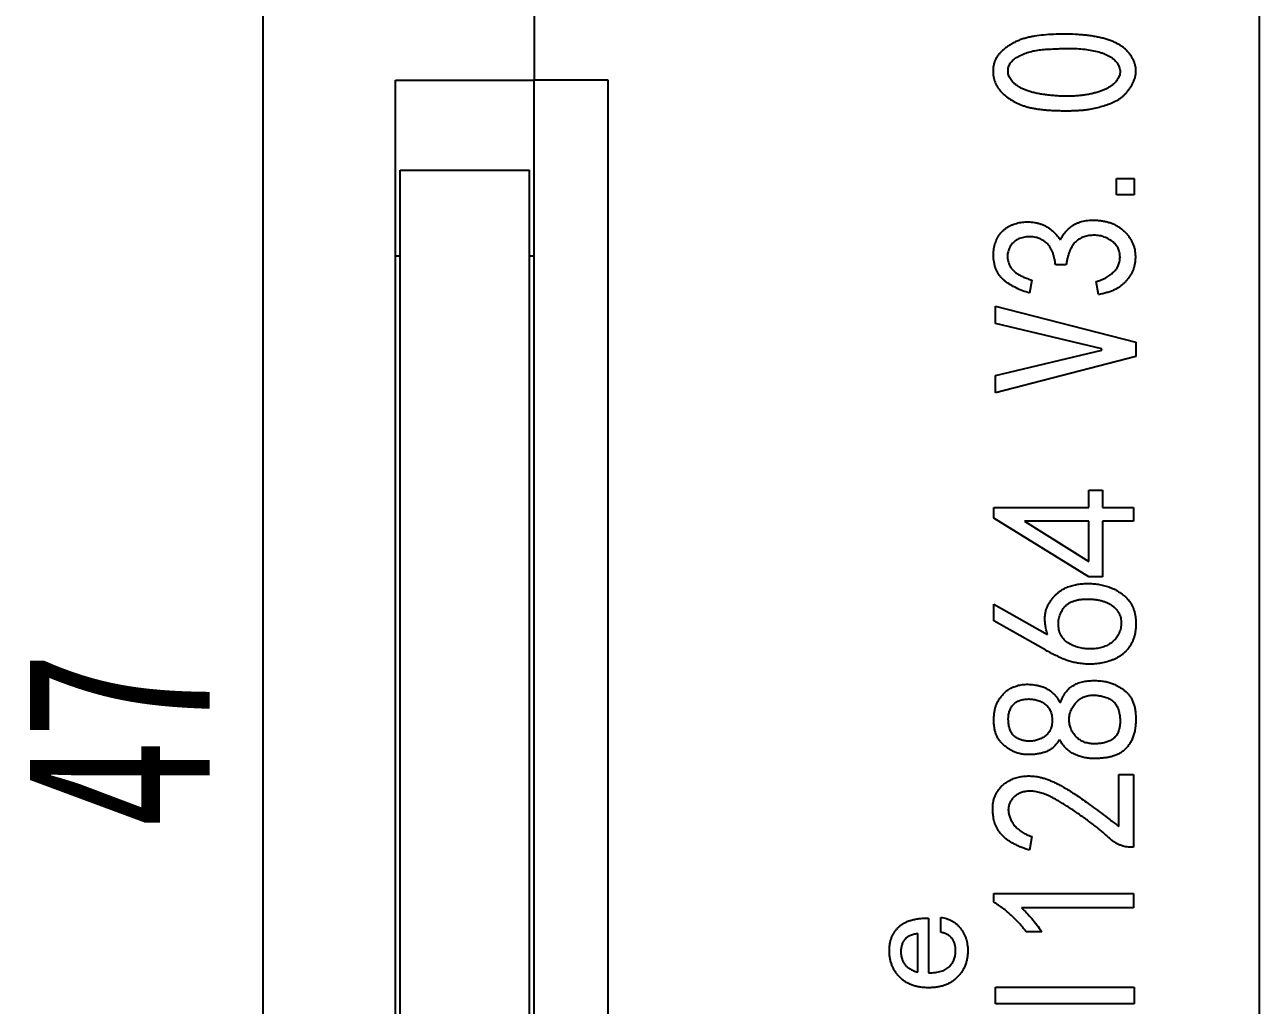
# Model space of a CAD drawing. Header units: millimetres. Extents: x 0 to 1189, y 0 to 841.
# Drawn here: x 272.4 to 325.8, y 352 to 394.4 of the extents above; entities that cross this region are included whole.
import ezdxf

# ---------------------------------------------------------------- set-up
doc = ezdxf.new("R2010")
doc.units = ezdxf.units.MM
doc.layers.add('文字层', color=3, linetype='Continuous')
doc.styles.add('SLDTEXTSTYLE5', font='TXT', dxfattribs={"width": 0.7})
doc.dimstyles.new('SLDDIMSTYLE0', dxfattribs={"dimtxt": 8, "dimasz": 4.08, "dimexe": 0, "dimexo": 0.0625, "dimgap": 2, "dimtad": 2, "dimlfac": 0.5, "dimrnd": 1e-09, "dimzin": 12, "dimdsep": 46, "dimtxsty": 'SLDTEXTSTYLE5', "dimsah": 1, "dimcen": 0.09, "dimadec": 0, "dimazin": 3, "dimtfac": 1, "dimtofl": 0, "dimtmove": 0, "dimatfit": 3, "dimfxl": 1, "dimfrac": 2, "dimtolj": 1, "dimtzin": 12, "dimarcsym": 0})

# ---------------------------------------------------------------- blocks, each defined once
blk = doc.blocks.new('_D_13')
at = {"layer": '文字层', "transparency": 16777216}
for p, q in [((294.47, 405.189), (280.751, 405.189)), ((282.751, 311.189), (282.751, 405.189)), ((308.47, 311.189), (280.751, 311.189))]:
    blk.add_line(p, q, dxfattribs=at)
for points in [[(282.751, 405.189), (282.243, 401.109), (283.259, 401.109)], [(282.751, 311.189), (283.259, 315.269), (282.243, 315.269)]]:
    blk.add_solid(points, dxfattribs=at)
at = {"layer": '文字层', "transparency": 16777216, "insert": (272.438, 359.671), "char_height": 8, "attachment_point": 1, "rotation": 90, "style": 'SLDTEXTSTYLE5'}
blk.add_mtext('47', dxfattribs=at)

msp = doc.modelspace()

# ---------------------------------------------------------------- linework, layer by layer
at = {"color": 7, "linetype": 'Continuous', "lineweight": 25}
for p, q in [((294.47, 405.189), (294.47, 391.989)), ((325.83, 394.789), (325.83, 321.589)), ((288.47, 391.989), (294.47, 391.989)), ((288.47, 384.389), (288.47, 391.989)), ((297.67, 391.989), (294.47, 391.989)), ((294.47, 334.789), (294.47, 391.989)), ((294.47, 384.389), (294.47, 391.989)), ((297.67, 334.789), (297.67, 391.989)), ((288.67, 388.089), (294.27, 388.089)), ((288.67, 384.389), (288.67, 388.089)), ((294.27, 384.389), (294.27, 388.089)), ((319.648, 387.023), (319.648, 387.74)), ((319.648, 387.74), (320.42, 387.74)), ((320.42, 387.74), (320.42, 387.023)), ((320.42, 387.023), (319.648, 387.023)), ((288.47, 384.389), (288.67, 384.389)), ((288.47, 342.389), (288.47, 384.389)), ((288.67, 342.389), (288.67, 384.389)), ((294.27, 384.389), (294.47, 384.389)), ((294.27, 342.389), (294.27, 384.389)), ((317.472, 383.997), (317.016, 383.997)), ((315.999, 383.342), (315.893, 382.781)), ((318.876, 382.719), (318.771, 383.28)), ((314.42, 382.22), (320.49, 380.66)), ((314.42, 381.471), (314.42, 382.22)), ((319.016, 380.379), (314.42, 381.471)), ((314.42, 379.225), (319.016, 380.317)), ((319.016, 380.317), (319.016, 380.379)), ((320.49, 380.66), (320.49, 380.036)), ((320.49, 380.036), (314.42, 378.477)), ((314.42, 378.477), (314.42, 379.225)), ((318.455, 374.266), (319.051, 374.266)), ((318.455, 373.518), (318.455, 374.266)), ((319.051, 374.266), (319.051, 373.518)), ((314.35, 373.518), (318.455, 373.518)), ((314.35, 373.05), (314.35, 373.518)), ((319.051, 373.518), (320.385, 373.518)), ((320.385, 373.518), (320.385, 372.925)), ((318.455, 370.524), (314.35, 373.05)), ((315.683, 372.925), (318.455, 371.179)), ((318.455, 372.925), (315.683, 372.925)), ((318.455, 371.179), (318.455, 372.925)), ((319.051, 372.925), (319.051, 370.524)), ((320.385, 372.925), (319.051, 372.925)), ((319.051, 370.524), (318.455, 370.524)), ((314.35, 369.338), (316.665, 368.029)), ((314.35, 368.621), (314.35, 369.338)), ((316.595, 367.342), (314.35, 368.621)), ((319.753, 361.978), (320.385, 361.978)), ((319.753, 359.732), (319.753, 361.978)), ((320.385, 361.978), (320.385, 358.828)), ((315.999, 359.296), (315.893, 358.703)), ((320.385, 358.828), (320.244, 358.828)), ((314.35, 356.832), (320.385, 356.832)), ((314.35, 356.457), (314.35, 356.832)), ((320.385, 356.832), (320.385, 356.208)), ((320.385, 356.208), (315.543, 356.208)), ((311.528, 355.769), (311.528, 353.401)), ((312.054, 355.155), (312.054, 355.798)), ((311.06, 353.43), (311.06, 355.097)), ((316.42, 355.179), (315.753, 355.179)), ((314.42, 352.06), (314.42, 352.777)), ((314.42, 352.777), (320.42, 352.777)), ((320.42, 352.777), (320.42, 352.06)), ((320.42, 352.06), (314.42, 352.06))]:
    msp.add_line(p, q, dxfattribs=at)
for points, knots in [([(317.033, 390.672), (316.958, 390.674), (316.811, 390.681), (316.596, 390.696), (316.394, 390.719), (316.203, 390.744), (316.025, 390.777), (315.858, 390.812), (315.704, 390.855), (315.517, 390.919), (315.301, 391.011), (315.064, 391.146), (314.85, 391.301), (314.693, 391.448), (314.582, 391.577), (314.51, 391.679), (314.449, 391.786), (314.401, 391.9), (314.362, 392.018), (314.335, 392.141), (314.317, 392.27), (314.312, 392.403), (314.319, 392.536), (314.343, 392.667), (314.383, 392.794), (314.44, 392.916), (314.512, 393.033), (314.6, 393.146), (314.704, 393.254), (314.823, 393.357), (314.953, 393.454), (315.094, 393.541), (315.242, 393.622), (315.399, 393.691), (315.563, 393.754), (315.736, 393.807), (315.917, 393.851), (316.173, 393.898), (316.513, 393.941), (316.942, 393.97), (317.399, 393.979), (317.795, 393.969), (318.116, 393.948), (318.349, 393.928), (318.57, 393.897), (318.781, 393.863), (318.979, 393.82), (319.167, 393.773), (319.341, 393.715), (319.506, 393.653), (319.658, 393.584), (319.798, 393.503), (319.927, 393.417), (320.044, 393.322), (320.147, 393.217), (320.24, 393.105), (320.319, 392.984), (320.386, 392.857), (320.44, 392.725), (320.475, 392.591), (320.496, 392.458), (320.496, 392.324), (320.483, 392.191), (320.449, 392.057), (320.399, 391.924), (320.333, 391.793), (320.255, 391.668), (320.173, 391.549), (320.082, 391.441), (319.988, 391.341), (319.886, 391.253), (319.778, 391.173), (319.663, 391.104), (319.502, 391.025), (319.294, 390.943), (319.038, 390.856), (318.775, 390.786), (318.55, 390.739), (318.361, 390.712), (318.207, 390.693), (318.041, 390.682), (317.863, 390.67), (317.672, 390.666), (317.47, 390.663), (317.255, 390.667), (317.108, 390.669), (317.033, 390.672)], [0, 0, 0, 0, 0.0145731, 0.0284143, 0.0415433, 0.0538725, 0.0655239, 0.0764863, 0.0868182, 0.0964487, 0.1146631, 0.1320868, 0.1489718, 0.1655434, 0.1736744, 0.1816595, 0.1896398, 0.1974726, 0.2054892, 0.2135476, 0.2219016, 0.2305256, 0.2391577, 0.2476587, 0.2561785, 0.2647508, 0.2735754, 0.2826965, 0.2922833, 0.3024836, 0.3130088, 0.3236865, 0.3344302, 0.3455161, 0.3567969, 0.3684411, 0.3804134, 0.3927534, 0.4187386, 0.4464151, 0.4757874, 0.5070893, 0.5228504, 0.5378861, 0.5523217, 0.5659799, 0.579075, 0.5914331, 0.6033127, 0.6145935, 0.6253746, 0.6356794, 0.6456807, 0.6553113, 0.664718, 0.6740484, 0.6832838, 0.6926398, 0.7018372, 0.710665, 0.7192906, 0.7278248, 0.7364082, 0.7451946, 0.7543014, 0.7638425, 0.7734564, 0.7827643, 0.7917947, 0.8006113, 0.809269, 0.8178869, 0.8264816, 0.8350873, 0.852426, 0.8697291, 0.8872229, 0.9048945, 0.9141117, 0.9241365, 0.9347949, 0.9462765, 0.9585798, 0.9716327, 0.9854384, 1, 1, 1, 1]), ([(316.823, 391.327), (316.902, 391.319), (317.058, 391.306), (317.289, 391.294), (317.514, 391.29), (317.733, 391.294), (317.945, 391.306), (318.15, 391.325), (318.348, 391.352), (318.539, 391.387), (318.721, 391.428), (318.888, 391.478), (319.044, 391.532), (319.185, 391.592), (319.313, 391.66), (319.426, 391.735), (319.528, 391.813), (319.612, 391.901), (319.685, 391.99), (319.74, 392.081), (319.78, 392.173), (319.804, 392.265), (319.812, 392.359), (319.802, 392.452), (319.777, 392.546), (319.736, 392.639), (319.682, 392.729), (319.615, 392.813), (319.536, 392.891), (319.446, 392.963), (319.342, 393.028), (319.226, 393.086), (319.1, 393.14), (318.912, 393.199), (318.665, 393.262), (318.355, 393.315), (318.032, 393.348), (317.7, 393.356), (317.371, 393.353), (317.052, 393.343), (316.748, 393.329), (316.459, 393.31), (316.183, 393.277), (315.921, 393.219), (315.672, 393.136), (315.476, 393.05), (315.332, 392.968), (315.237, 392.904), (315.157, 392.832), (315.089, 392.756), (315.037, 392.675), (314.996, 392.589), (314.973, 392.498), (314.961, 392.403), (314.963, 392.307), (314.982, 392.213), (315.014, 392.121), (315.064, 392.034), (315.126, 391.949), (315.205, 391.868), (315.297, 391.789), (315.404, 391.713), (315.526, 391.641), (315.665, 391.578), (315.819, 391.519), (315.989, 391.468), (316.175, 391.423), (316.377, 391.385), (316.594, 391.35), (316.745, 391.334), (316.823, 391.327)], [0, 0, 0, 0, 0.020833, 0.041056, 0.060688, 0.079753, 0.098275, 0.116283, 0.133693, 0.150763, 0.167057, 0.182316, 0.196634, 0.210103, 0.22259, 0.234392, 0.245538, 0.256209, 0.26622, 0.275483, 0.284124, 0.292325, 0.300409, 0.308504, 0.316844, 0.325738, 0.335, 0.344286, 0.353913, 0.363925, 0.374533, 0.385849, 0.397797, 0.410571, 0.437265, 0.464555, 0.492949, 0.522237, 0.551398, 0.579207, 0.605787, 0.631041, 0.655177, 0.678548, 0.70126, 0.72376, 0.734484, 0.74443, 0.753833, 0.762597, 0.770968, 0.779091, 0.787321, 0.795666, 0.804066, 0.812277, 0.82071, 0.829395, 0.838563, 0.848274, 0.858894, 0.87029, 0.882648, 0.895897, 0.910227, 0.925768, 0.942362, 0.960275, 0.979564, 1, 1, 1, 1]), ([(315.893, 382.781), (315.792, 382.813), (315.595, 382.876), (315.317, 382.997), (315.066, 383.135), (314.876, 383.264), (314.74, 383.379), (314.651, 383.472), (314.572, 383.572), (314.507, 383.681), (314.448, 383.795), (314.405, 383.919), (314.371, 384.049), (314.348, 384.184), (314.335, 384.321), (314.331, 384.455), (314.338, 384.585), (314.351, 384.71), (314.376, 384.831), (314.41, 384.948), (314.453, 385.06), (314.505, 385.167), (314.566, 385.269), (314.635, 385.362), (314.711, 385.449), (314.796, 385.527), (314.887, 385.598), (314.987, 385.66), (315.095, 385.715), (315.208, 385.761), (315.328, 385.798), (315.451, 385.829), (315.577, 385.848), (315.705, 385.859), (315.836, 385.86), (315.97, 385.852), (316.107, 385.833), (316.245, 385.809), (316.383, 385.769), (316.518, 385.718), (316.647, 385.648), (316.774, 385.566), (316.894, 385.468), (317.011, 385.356), (317.122, 385.229), (317.191, 385.136), (317.227, 385.089)], [0, 0, 0, 0, 0.049431, 0.095863, 0.140104, 0.182126, 0.202502, 0.222254, 0.241867, 0.261439, 0.281207, 0.301291, 0.32205, 0.343454, 0.364846, 0.385549, 0.405666, 0.42508, 0.444151, 0.46278, 0.481287, 0.499799, 0.518096, 0.536058, 0.553711, 0.571484, 0.589247, 0.607477, 0.625988, 0.645091, 0.664471, 0.68411, 0.703632, 0.723588, 0.74368, 0.76441, 0.785693, 0.807563, 0.829697, 0.851897, 0.874636, 0.897706, 0.92171, 0.946437, 0.972633, 1, 1, 1, 1]), ([(317.227, 385.089), (317.264, 385.159), (317.338, 385.297), (317.486, 385.478), (317.659, 385.636), (317.823, 385.744), (317.968, 385.815), (318.086, 385.859), (318.213, 385.893), (318.347, 385.918), (318.49, 385.931), (318.641, 385.937), (318.799, 385.931), (318.964, 385.917), (319.129, 385.892), (319.288, 385.854), (319.44, 385.805), (319.582, 385.742), (319.717, 385.668), (319.843, 385.58), (319.962, 385.482), (320.07, 385.371), (320.169, 385.254), (320.253, 385.131), (320.324, 385.003), (320.383, 384.873), (320.426, 384.737), (320.456, 384.598), (320.471, 384.455), (320.474, 384.309), (320.463, 384.165), (320.442, 384.023), (320.406, 383.887), (320.361, 383.754), (320.3, 383.629), (320.23, 383.506), (320.146, 383.39), (320.052, 383.278), (319.945, 383.174), (319.827, 383.079), (319.697, 382.993), (319.555, 382.918), (319.401, 382.853), (319.237, 382.798), (319.06, 382.752), (318.938, 382.73), (318.876, 382.719)], [0, 0, 0, 0, 0.034057, 0.0674, 0.100458, 0.134442, 0.151902, 0.170047, 0.188625, 0.208372, 0.228835, 0.250515, 0.273315, 0.297312, 0.321696, 0.345118, 0.367919, 0.390165, 0.412154, 0.434174, 0.45632, 0.478641, 0.500787, 0.522288, 0.543025, 0.563678, 0.58388, 0.604323, 0.624806, 0.645916, 0.666889, 0.687311, 0.707561, 0.727527, 0.74758, 0.767667, 0.788295, 0.809365, 0.830763, 0.852554, 0.874676, 0.897738, 0.921504, 0.946549, 0.972599, 1, 1, 1, 1]), ([(317.016, 383.997), (317.01, 384.05), (316.998, 384.153), (316.967, 384.3), (316.932, 384.436), (316.888, 384.561), (316.836, 384.675), (316.776, 384.778), (316.708, 384.87), (316.632, 384.949), (316.55, 385.019), (316.461, 385.077), (316.367, 385.128), (316.266, 385.165), (316.159, 385.194), (316.046, 385.21), (315.928, 385.218), (315.806, 385.215), (315.685, 385.203), (315.57, 385.18), (315.464, 385.145), (315.367, 385.099), (315.278, 385.043), (315.197, 384.976), (315.127, 384.897), (315.066, 384.809), (315.016, 384.716), (314.978, 384.619), (314.951, 384.522), (314.941, 384.422), (314.938, 384.321), (314.953, 384.219), (314.977, 384.115), (315.015, 384.01), (315.067, 383.906), (315.143, 383.809), (315.239, 383.717), (315.352, 383.63), (315.486, 383.55), (315.638, 383.473), (315.811, 383.403), (315.934, 383.363), (315.999, 383.342)], [0, 0, 0, 0, 0.032819, 0.063577, 0.092305, 0.119469, 0.145009, 0.169393, 0.192652, 0.215103, 0.237062, 0.258811, 0.280526, 0.302472, 0.325117, 0.348316, 0.372641, 0.398253, 0.423466, 0.447424, 0.470198, 0.492032, 0.513491, 0.534699, 0.55623, 0.578278, 0.600354, 0.621305, 0.642008, 0.662421, 0.682961, 0.703936, 0.725868, 0.748564, 0.772305, 0.797431, 0.824215, 0.853504, 0.885342, 0.920292, 0.958333, 1, 1, 1, 1]), ([(318.771, 383.28), (318.844, 383.303), (318.987, 383.347), (319.188, 383.438), (319.367, 383.551), (319.501, 383.66), (319.595, 383.756), (319.655, 383.833), (319.705, 383.915), (319.746, 384), (319.776, 384.091), (319.797, 384.186), (319.807, 384.286), (319.806, 384.387), (319.798, 384.489), (319.778, 384.587), (319.744, 384.679), (319.702, 384.766), (319.647, 384.848), (319.582, 384.925), (319.506, 384.996), (319.39, 385.081), (319.232, 385.171), (319.025, 385.243), (318.805, 385.282), (318.615, 385.281), (318.464, 385.266), (318.355, 385.246), (318.252, 385.217), (318.156, 385.181), (318.067, 385.135), (317.985, 385.081), (317.907, 385.02), (317.838, 384.949), (317.773, 384.869), (317.717, 384.777), (317.664, 384.674), (317.614, 384.561), (317.572, 384.435), (317.532, 384.3), (317.499, 384.153), (317.481, 384.05), (317.472, 383.997)], [0, 0, 0, 0, 0.044287, 0.086365, 0.126818, 0.166268, 0.185723, 0.204433, 0.222619, 0.240854, 0.259044, 0.277733, 0.296845, 0.316602, 0.336436, 0.355615, 0.374203, 0.392881, 0.41147, 0.430811, 0.45063, 0.471537, 0.513755, 0.555122, 0.597758, 0.642024, 0.664146, 0.685531, 0.705799, 0.725585, 0.744712, 0.76351, 0.782374, 0.801297, 0.820864, 0.841541, 0.8638, 0.887543, 0.91293, 0.939999, 0.968997, 1, 1, 1, 1]), ([(316.665, 368.029), (316.647, 368.097), (316.611, 368.229), (316.577, 368.424), (316.557, 368.608), (316.557, 368.782), (316.575, 368.945), (316.61, 369.098), (316.662, 369.241), (316.733, 369.37), (316.814, 369.488), (316.897, 369.598), (316.982, 369.698), (317.072, 369.787), (317.162, 369.867), (317.257, 369.935), (317.353, 369.993), (317.487, 370.057), (317.66, 370.12), (317.876, 370.176), (318.1, 370.215), (318.332, 370.23), (318.568, 370.23), (318.802, 370.207), (319.035, 370.167), (319.263, 370.106), (319.487, 370.024), (319.699, 369.911), (319.901, 369.772), (320.058, 369.635), (320.175, 369.512), (320.252, 369.408), (320.318, 369.296), (320.374, 369.174), (320.42, 369.045), (320.453, 368.906), (320.478, 368.759), (320.491, 368.605), (320.496, 368.45), (320.487, 368.299), (320.471, 368.153), (320.444, 368.013), (320.405, 367.88), (320.357, 367.751), (320.297, 367.629), (320.228, 367.513), (320.151, 367.404), (320.063, 367.305), (319.971, 367.212), (319.868, 367.13), (319.759, 367.055), (319.641, 366.993), (319.516, 366.934), (319.341, 366.874), (319.119, 366.814), (318.853, 366.766), (318.59, 366.742), (318.417, 366.747), (318.331, 366.75)], [0, 0, 0, 0, 0.022107, 0.042779, 0.061998, 0.080038, 0.097099, 0.113385, 0.129006, 0.144421, 0.159469, 0.173793, 0.187549, 0.200592, 0.213186, 0.225233, 0.237096, 0.248561, 0.271564, 0.294692, 0.318351, 0.342694, 0.36738, 0.391904, 0.41641, 0.441119, 0.465884, 0.490882, 0.51624, 0.542576, 0.555916, 0.56929, 0.582851, 0.596749, 0.610991, 0.625795, 0.641337, 0.657682, 0.674099, 0.689854, 0.705147, 0.719937, 0.734488, 0.748697, 0.762891, 0.776941, 0.790943, 0.804596, 0.818311, 0.831911, 0.84568, 0.859579, 0.873903, 0.888574, 0.917661, 0.945782, 0.973142, 1, 1, 1, 1]), ([(319.489, 367.717), (319.517, 367.74), (319.57, 367.787), (319.638, 367.867), (319.699, 367.953), (319.751, 368.043), (319.791, 368.141), (319.824, 368.243), (319.848, 368.352), (319.86, 368.465), (319.864, 368.579), (319.851, 368.689), (319.828, 368.795), (319.79, 368.895), (319.739, 368.991), (319.675, 369.082), (319.597, 369.167), (319.508, 369.248), (319.406, 369.32), (319.292, 369.385), (319.167, 369.437), (319.032, 369.482), (318.885, 369.514), (318.728, 369.54), (318.56, 369.553), (318.385, 369.559), (318.212, 369.553), (318.048, 369.535), (317.899, 369.506), (317.764, 369.462), (317.642, 369.409), (317.535, 369.34), (317.442, 369.261), (317.365, 369.168), (317.301, 369.07), (317.247, 368.968), (317.204, 368.863), (317.174, 368.754), (317.15, 368.643), (317.142, 368.529), (317.143, 368.412), (317.155, 368.294), (317.177, 368.178), (317.214, 368.069), (317.261, 367.968), (317.321, 367.875), (317.395, 367.792), (317.479, 367.715), (317.575, 367.647), (317.72, 367.571), (317.911, 367.494), (318.151, 367.431), (318.397, 367.399), (318.606, 367.4), (318.771, 367.415), (318.89, 367.434), (319.004, 367.462), (319.112, 367.497), (319.215, 367.54), (319.313, 367.59), (319.404, 367.649), (319.462, 367.693), (319.489, 367.717)], [0, 0, 0, 0, 0.013771, 0.02721, 0.040453, 0.053861, 0.067204, 0.080985, 0.095109, 0.109838, 0.124477, 0.138692, 0.152329, 0.166013, 0.179777, 0.193987, 0.208586, 0.224013, 0.239982, 0.256588, 0.273949, 0.291987, 0.311271, 0.331476, 0.353008, 0.375968, 0.398601, 0.419684, 0.439025, 0.457012, 0.473983, 0.489991, 0.505558, 0.520783, 0.535912, 0.550567, 0.565113, 0.579482, 0.593898, 0.608413, 0.623382, 0.638755, 0.654019, 0.668587, 0.682723, 0.696792, 0.710935, 0.725299, 0.740341, 0.756042, 0.787975, 0.819438, 0.850958, 0.883055, 0.89909, 0.914593, 0.929477, 0.943992, 0.958231, 0.972289, 0.986129, 1, 1, 1, 1]), ([(318.331, 366.75), (318.25, 366.756), (318.092, 366.768), (317.868, 366.805), (317.662, 366.853), (317.47, 366.919), (317.278, 367.004), (317.069, 367.099), (316.839, 367.215), (316.679, 367.298), (316.595, 367.342)], [0, 0, 0, 0, 0.132398, 0.255316, 0.368612, 0.474634, 0.583676, 0.707955, 0.846596, 1, 1, 1, 1]), ([(317.192, 363.475), (317.151, 363.417), (317.074, 363.305), (316.94, 363.163), (316.799, 363.052), (316.649, 362.972), (316.491, 362.917), (316.325, 362.875), (316.148, 362.847), (315.964, 362.833), (315.781, 362.833), (315.607, 362.848), (315.446, 362.878), (315.297, 362.926), (315.157, 362.988), (315.023, 363.064), (314.893, 363.153), (314.77, 363.254), (314.657, 363.364), (314.563, 363.483), (314.489, 363.608), (314.434, 363.739), (314.397, 363.876), (314.37, 364.018), (314.352, 364.165), (314.348, 364.317), (314.351, 364.467), (314.367, 364.611), (314.386, 364.748), (314.418, 364.88), (314.464, 365.01), (314.529, 365.141), (314.614, 365.276), (314.717, 365.413), (314.841, 365.546), (314.995, 365.656), (315.17, 365.749), (315.335, 365.807), (315.475, 365.843), (315.588, 365.861), (315.704, 365.871), (315.825, 365.874), (315.95, 365.867), (316.08, 365.853), (316.214, 365.831), (316.35, 365.8), (316.487, 365.76), (316.615, 365.702), (316.738, 365.631), (316.852, 365.547), (316.958, 365.446), (317.057, 365.334), (317.148, 365.206), (317.2, 365.113), (317.227, 365.066)], [0, 0, 0, 0, 0.026411, 0.050362, 0.072422, 0.092907, 0.113308, 0.134424, 0.156637, 0.179921, 0.202977, 0.224669, 0.244874, 0.263995, 0.28269, 0.301749, 0.321246, 0.341291, 0.361015, 0.379724, 0.397504, 0.414991, 0.432399, 0.450296, 0.468635, 0.487671, 0.506542, 0.524526, 0.54165, 0.558075, 0.574853, 0.592807, 0.612581, 0.633992, 0.65657, 0.679756, 0.704207, 0.73042, 0.744224, 0.758272, 0.77268, 0.787678, 0.803177, 0.819397, 0.836228, 0.853751, 0.871449, 0.888917, 0.906255, 0.923894, 0.941803, 0.960428, 0.97962, 1, 1, 1, 1]), ([(317.227, 365.066), (317.242, 365.108), (317.271, 365.192), (317.324, 365.31), (317.383, 365.419), (317.448, 365.518), (317.52, 365.606), (317.596, 365.687), (317.68, 365.755), (317.8, 365.836), (317.965, 365.916), (318.181, 365.984), (318.417, 366.025), (318.664, 366.036), (318.907, 366.027), (319.132, 366.003), (319.331, 365.959), (319.504, 365.897), (319.656, 365.823), (319.795, 365.747), (319.921, 365.668), (320.034, 365.583), (320.137, 365.488), (320.226, 365.377), (320.304, 365.252), (320.37, 365.11), (320.426, 364.951), (320.462, 364.772), (320.486, 364.575), (320.492, 364.363), (320.485, 364.15), (320.462, 363.947), (320.426, 363.758), (320.37, 363.586), (320.302, 363.427), (320.216, 363.283), (320.117, 363.151), (320.001, 363.036), (319.872, 362.936), (319.732, 362.851), (319.58, 362.787), (319.418, 362.739), (319.244, 362.706), (319.061, 362.681), (318.867, 362.667), (318.734, 362.665), (318.665, 362.664)], [0, 0, 0, 0, 0.017929, 0.035069, 0.051282, 0.066905, 0.081924, 0.096497, 0.110767, 0.124866, 0.153589, 0.183134, 0.214529, 0.24806, 0.281054, 0.31096, 0.33754, 0.361602, 0.383648, 0.404631, 0.424164, 0.442676, 0.460779, 0.479338, 0.498779, 0.51929, 0.541285, 0.565333, 0.591447, 0.620144, 0.649013, 0.67598, 0.701205, 0.724993, 0.747678, 0.769619, 0.791188, 0.812803, 0.834341, 0.855752, 0.877444, 0.899666, 0.922769, 0.947201, 0.972858, 1, 1, 1, 1]), ([(315.893, 363.413), (315.951, 363.413), (316.067, 363.423), (316.238, 363.463), (316.404, 363.534), (316.537, 363.611), (316.635, 363.687), (316.699, 363.754), (316.755, 363.829), (316.799, 363.912), (316.834, 364.002), (316.859, 364.1), (316.872, 364.206), (316.878, 364.317), (316.872, 364.428), (316.859, 364.535), (316.834, 364.635), (316.798, 364.726), (316.755, 364.812), (316.699, 364.889), (316.635, 364.959), (316.536, 365.041), (316.397, 365.126), (316.213, 365.196), (316.014, 365.235), (315.84, 365.241), (315.701, 365.231), (315.601, 365.216), (315.509, 365.192), (315.425, 365.161), (315.346, 365.122), (315.275, 365.075), (315.211, 365.02), (315.155, 364.957), (315.105, 364.888), (315.066, 364.812), (315.031, 364.731), (315.006, 364.644), (314.987, 364.551), (314.977, 364.452), (314.975, 364.347), (314.98, 364.239), (314.991, 364.132), (315.01, 364.031), (315.038, 363.939), (315.071, 363.854), (315.112, 363.777), (315.16, 363.71), (315.215, 363.649), (315.299, 363.582), (315.414, 363.514), (315.564, 363.455), (315.725, 363.42), (315.836, 363.412), (315.893, 363.413)], [0, 0, 0, 0, 0.029061, 0.058164, 0.088132, 0.119278, 0.135093, 0.150494, 0.165912, 0.181502, 0.197637, 0.214485, 0.232285, 0.251251, 0.270216, 0.288233, 0.305292, 0.32163, 0.337604, 0.353375, 0.369093, 0.38532, 0.417775, 0.450451, 0.483976, 0.519496, 0.5374, 0.554155, 0.569894, 0.584983, 0.599591, 0.613723, 0.627777, 0.64181, 0.656012, 0.670333, 0.684973, 0.7002, 0.715958, 0.7326, 0.750026, 0.768556, 0.786953, 0.804036, 0.820159, 0.835404, 0.849725, 0.863623, 0.877187, 0.890655, 0.917507, 0.944196, 0.971406, 1, 1, 1, 1]), ([(318.63, 363.303), (318.698, 363.3), (318.83, 363.303), (319.023, 363.322), (319.201, 363.365), (319.341, 363.413), (319.442, 363.465), (319.512, 363.511), (319.574, 363.565), (319.627, 363.626), (319.674, 363.695), (319.715, 363.77), (319.747, 363.854), (319.779, 363.975), (319.807, 364.132), (319.814, 364.327), (319.796, 364.525), (319.765, 364.69), (319.724, 364.819), (319.685, 364.91), (319.637, 364.992), (319.579, 365.067), (319.512, 365.133), (319.438, 365.192), (319.354, 365.243), (319.231, 365.299), (319.072, 365.352), (318.878, 365.393), (318.683, 365.407), (318.522, 365.4), (318.395, 365.378), (318.304, 365.353), (318.216, 365.318), (318.133, 365.273), (318.053, 365.22), (317.977, 365.157), (317.906, 365.084), (317.817, 364.978), (317.723, 364.834), (317.646, 364.648), (317.608, 364.453), (317.607, 364.255), (317.639, 364.062), (317.703, 363.882), (317.8, 363.721), (317.925, 363.58), (318.074, 363.463), (318.244, 363.375), (318.431, 363.32), (318.563, 363.306), (318.63, 363.303)], [0, 0, 0, 0, 0.029602, 0.05748, 0.08382, 0.109286, 0.121597, 0.133571, 0.14533, 0.157089, 0.169013, 0.181411, 0.194365, 0.207858, 0.235785, 0.26371, 0.292472, 0.322088, 0.336934, 0.351119, 0.364894, 0.378469, 0.392067, 0.405759, 0.419889, 0.43465, 0.464102, 0.492794, 0.520774, 0.548906, 0.562885, 0.57656, 0.590179, 0.603675, 0.617689, 0.631883, 0.646681, 0.661937, 0.692216, 0.720961, 0.749209, 0.778055, 0.806539, 0.833793, 0.860597, 0.88798, 0.915512, 0.942663, 0.970581, 1, 1, 1, 1]), ([(318.665, 362.664), (318.595, 362.666), (318.455, 362.671), (318.246, 362.707), (318.04, 362.766), (317.838, 362.847), (317.645, 362.956), (317.471, 363.098), (317.316, 363.272), (317.234, 363.406), (317.192, 363.475)], [0, 0, 0, 0, 0.1186153, 0.2379742, 0.3588198, 0.4825766, 0.6071179, 0.733145, 0.8628953, 1, 1, 1, 1]), ([(314.314, 360.262), (314.31, 360.313), (314.301, 360.412), (314.3, 360.556), (314.308, 360.693), (314.329, 360.824), (314.364, 360.953), (314.419, 361.081), (314.49, 361.211), (314.576, 361.343), (314.685, 361.471), (314.82, 361.586), (314.978, 361.69), (315.159, 361.78), (315.361, 361.855), (315.587, 361.897), (315.83, 361.915), (316.046, 361.906), (316.228, 361.883), (316.375, 361.853), (316.527, 361.811), (316.686, 361.755), (316.852, 361.69), (317.024, 361.609), (317.203, 361.519), (317.392, 361.413), (317.597, 361.289), (317.826, 361.142), (318.082, 360.969), (318.364, 360.771), (318.673, 360.547), (319.01, 360.299), (319.373, 360.024), (319.623, 359.832), (319.753, 359.732)], [0, 0, 0, 0, 0.02141, 0.0416631, 0.0608632, 0.0791604, 0.0975311, 0.1169132, 0.1376487, 0.1597624, 0.1833122, 0.2078913, 0.234357, 0.2627523, 0.2929932, 0.3248034, 0.3590175, 0.3957196, 0.4154084, 0.4364483, 0.4585793, 0.4821207, 0.5072601, 0.5337911, 0.5620236, 0.5916715, 0.6249019, 0.6630625, 0.7064302, 0.7547692, 0.8083457, 0.8670609, 0.931029, 1, 1, 1, 1]), ([(320.244, 358.828), (320.201, 358.832), (320.115, 358.84), (319.987, 358.864), (319.864, 358.903), (319.742, 358.95), (319.626, 359.013), (319.511, 359.084), (319.401, 359.169), (319.294, 359.267), (319.181, 359.374), (319.053, 359.485), (318.911, 359.604), (318.753, 359.728), (318.581, 359.86), (318.395, 360), (318.193, 360.145), (317.981, 360.293), (317.769, 360.441), (317.564, 360.575), (317.373, 360.698), (317.193, 360.806), (317.026, 360.901), (316.871, 360.982), (316.73, 361.05), (316.562, 361.119), (316.368, 361.186), (316.147, 361.236), (315.944, 361.259), (315.757, 361.25), (315.587, 361.214), (315.431, 361.152), (315.292, 361.064), (315.171, 360.953), (315.073, 360.824), (315.007, 360.681), (314.973, 360.529), (314.977, 360.369), (315.009, 360.208), (315.066, 360.048), (315.152, 359.893), (315.26, 359.742), (315.399, 359.602), (315.571, 359.479), (315.773, 359.375), (315.921, 359.323), (315.999, 359.296)], [0, 0, 0, 0, 0.016204, 0.032124, 0.048122, 0.064243, 0.080597, 0.097175, 0.114409, 0.132092, 0.151238, 0.172238, 0.195108, 0.219986, 0.246982, 0.275748, 0.306549, 0.339391, 0.37205, 0.402516, 0.43062, 0.456557, 0.480431, 0.502043, 0.521495, 0.538753, 0.56967, 0.59757, 0.622667, 0.645566, 0.666828, 0.687136, 0.707333, 0.727854, 0.747987, 0.766942, 0.785897, 0.805548, 0.825891, 0.846779, 0.868401, 0.891468, 0.915727, 0.941566, 0.969517, 1, 1, 1, 1]), ([(315.893, 358.703), (315.828, 358.724), (315.702, 358.765), (315.521, 358.834), (315.352, 358.907), (315.198, 358.985), (315.057, 359.066), (314.93, 359.154), (314.817, 359.244), (314.717, 359.34), (314.629, 359.44), (314.554, 359.545), (314.487, 359.653), (314.431, 359.766), (314.385, 359.884), (314.352, 360.007), (314.326, 360.133), (314.318, 360.219), (314.314, 360.262)], [0, 0, 0, 0, 0.086419, 0.167725, 0.244588, 0.317428, 0.385766, 0.450199, 0.511231, 0.568827, 0.624614, 0.678621, 0.731865, 0.784906, 0.837685, 0.890991, 0.945014, 1, 1, 1, 1]), ([(315.753, 355.179), (315.703, 355.243), (315.603, 355.371), (315.443, 355.552), (315.278, 355.725), (315.106, 355.89), (314.927, 356.045), (314.741, 356.192), (314.549, 356.331), (314.416, 356.415), (314.35, 356.457)], [0, 0, 0, 0, 0.127876, 0.2547171, 0.3798835, 0.5040877, 0.62856, 0.7526112, 0.8759638, 1, 1, 1, 1]), ([(315.543, 356.208), (315.619, 356.137), (315.776, 355.992), (315.995, 355.745), (316.214, 355.475), (316.35, 355.279), (316.42, 355.179)], [0, 0, 0, 0, 0.23053, 0.473504, 0.729209, 1, 1, 1, 1]), ([(309.832, 354.366), (309.833, 354.416), (309.836, 354.514), (309.855, 354.658), (309.884, 354.795), (309.928, 354.925), (309.983, 355.048), (310.052, 355.164), (310.133, 355.274), (310.225, 355.377), (310.332, 355.471), (310.456, 355.551), (310.597, 355.618), (310.752, 355.675), (310.924, 355.717), (311.111, 355.747), (311.314, 355.766), (311.455, 355.768), (311.528, 355.769)], [0, 0, 0, 0, 0.060109, 0.117608, 0.173373, 0.227612, 0.281173, 0.334819, 0.388913, 0.443666, 0.500322, 0.558678, 0.620125, 0.685863, 0.756279, 0.831567, 0.91269, 1, 1, 1, 1]), ([(312.054, 355.798), (312.097, 355.792), (312.181, 355.78), (312.304, 355.75), (312.42, 355.707), (312.53, 355.654), (312.634, 355.59), (312.731, 355.515), (312.82, 355.428), (312.904, 355.331), (312.979, 355.227), (313.044, 355.118), (313.1, 355.004), (313.145, 354.885), (313.18, 354.762), (313.205, 354.634), (313.22, 354.501), (313.223, 354.411), (313.224, 354.366)], [0, 0, 0, 0, 0.064209, 0.125722, 0.186404, 0.246218, 0.305804, 0.365808, 0.427231, 0.489937, 0.553674, 0.615811, 0.678008, 0.740746, 0.803323, 0.86738, 0.932811, 1, 1, 1, 1]), ([(311.06, 355.097), (311.027, 355.091), (310.963, 355.081), (310.872, 355.061), (310.789, 355.035), (310.714, 355.003), (310.645, 354.969), (310.586, 354.928), (310.533, 354.884), (310.474, 354.818), (310.414, 354.725), (310.365, 354.598), (310.333, 354.457), (310.33, 354.359), (310.329, 354.307)], [0, 0, 0, 0, 0.08314, 0.160635, 0.23235, 0.30053, 0.363311, 0.422958, 0.479761, 0.53454, 0.642616, 0.754067, 0.871969, 1, 1, 1, 1]), ([(312.697, 354.366), (312.696, 354.417), (312.693, 354.516), (312.662, 354.657), (312.611, 354.783), (312.539, 354.894), (312.448, 354.99), (312.335, 355.065), (312.202, 355.123), (312.105, 355.144), (312.054, 355.155)], [0, 0, 0, 0, 0.137373, 0.263876, 0.383821, 0.499783, 0.615177, 0.734072, 0.86161, 1, 1, 1, 1]), ([(311.528, 352.758), (311.464, 352.759), (311.339, 352.762), (311.156, 352.782), (310.985, 352.818), (310.823, 352.868), (310.672, 352.931), (310.531, 353.009), (310.402, 353.102), (310.283, 353.208), (310.177, 353.325), (310.085, 353.451), (310.005, 353.584), (309.943, 353.726), (309.893, 353.874), (309.857, 354.031), (309.837, 354.196), (309.833, 354.309), (309.832, 354.366)], [0, 0, 0, 0, 0.072844, 0.14237, 0.208746, 0.272479, 0.334416, 0.395167, 0.455305, 0.515887, 0.575859, 0.634996, 0.693251, 0.75179, 0.811219, 0.87197, 0.934963, 1, 1, 1, 1]), ([(310.329, 354.307), (310.331, 354.259), (310.334, 354.166), (310.366, 354.029), (310.415, 353.899), (310.474, 353.798), (310.533, 353.723), (310.586, 353.67), (310.645, 353.62), (310.713, 353.574), (310.789, 353.532), (310.872, 353.494), (310.963, 353.46), (311.027, 353.44), (311.06, 353.43)], [0, 0, 0, 0, 0.1154263, 0.2263296, 0.3376336, 0.4498536, 0.5076245, 0.5674661, 0.630019, 0.6953513, 0.765259, 0.8382558, 0.9166763, 1, 1, 1, 1]), ([(311.528, 353.401), (311.579, 353.402), (311.679, 353.403), (311.822, 353.416), (311.954, 353.437), (312.073, 353.467), (312.182, 353.506), (312.278, 353.554), (312.363, 353.61), (312.435, 353.676), (312.497, 353.748), (312.55, 353.824), (312.596, 353.904), (312.633, 353.989), (312.662, 354.078), (312.683, 354.17), (312.695, 354.267), (312.696, 354.332), (312.697, 354.366)], [0, 0, 0, 0, 0.0896567, 0.1727255, 0.2495881, 0.3207261, 0.3867467, 0.4489695, 0.5072009, 0.5631025, 0.6177571, 0.6713081, 0.724635, 0.7773879, 0.8314935, 0.8860798, 0.9416607, 1, 1, 1, 1]), ([(313.224, 354.366), (313.222, 354.309), (313.219, 354.196), (313.199, 354.031), (313.163, 353.874), (313.113, 353.725), (313.049, 353.584), (312.97, 353.451), (312.878, 353.325), (312.771, 353.208), (312.654, 353.102), (312.524, 353.009), (312.384, 352.931), (312.232, 352.868), (312.071, 352.818), (311.899, 352.782), (311.717, 352.762), (311.592, 352.759), (311.528, 352.758)], [0, 0, 0, 0, 0.065046, 0.128048, 0.188807, 0.248244, 0.30696, 0.365223, 0.424369, 0.484348, 0.544633, 0.604778, 0.665538, 0.727484, 0.791226, 0.85761, 0.927146, 1, 1, 1, 1])]:
    msp.add_open_spline(points, degree=3, knots=knots, dxfattribs=at)

# ---------------------------------------------------------------- dimensions: what is measured, and where the dimension line sits
at = {"layer": '文字层'}
dim = msp.add_linear_dim(base=(282.751, 405.189), p1=(308.47, 311.189), p2=(294.47, 405.189), angle=90, dimstyle='SLDDIMSTYLE0', dxfattribs=at)
dim.commit()
dim.dimension.update_dxf_attribs({"geometry": '_D_13', "text_midpoint": (282.751, 363.176), "dimtype": 160})

doc.saveas('drawing.dxf')
